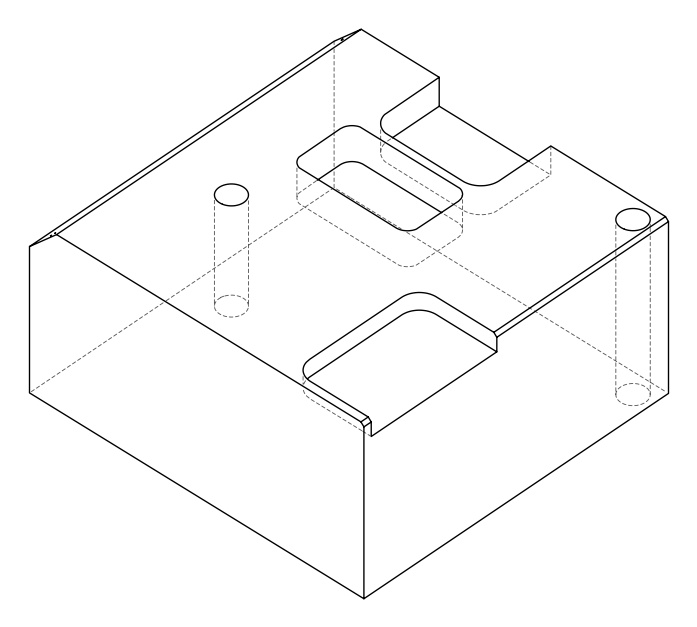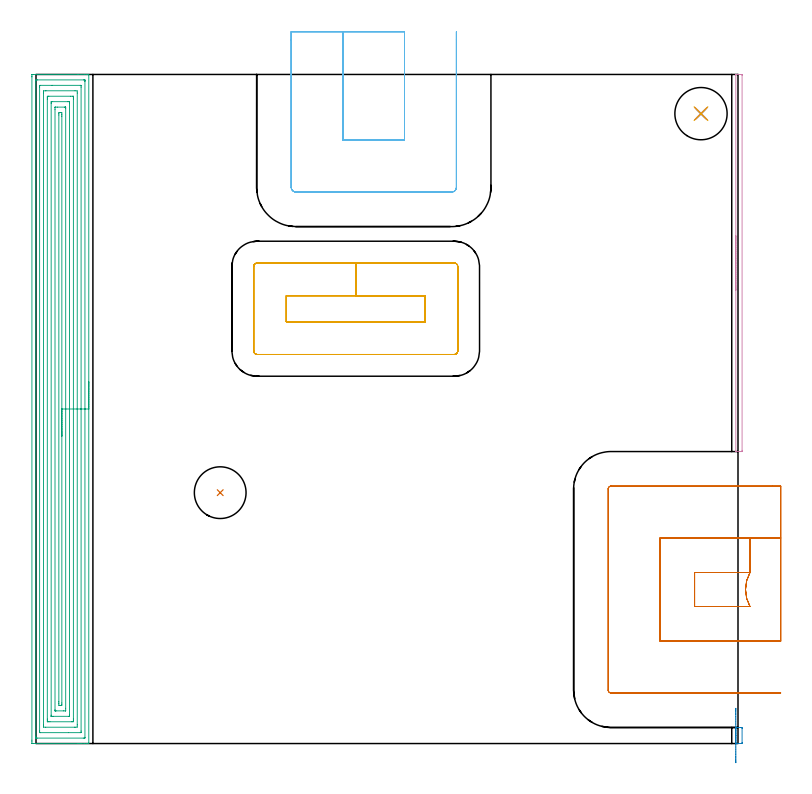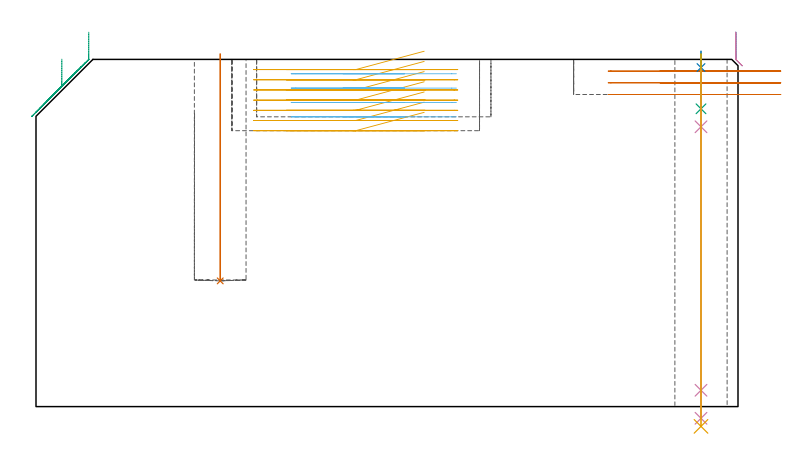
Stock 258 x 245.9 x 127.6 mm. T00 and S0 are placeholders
(PLAN: 11 operations, 7 tool changes, 31.1 min)
(1 INDEXABLE_INSERT_DRILL_BLIND_HOLE_FROM_SOLID | STEP1POCKET | NXT0302_009 | 0.34 min | 23000 mm3)
(2 AREA_MILL | FG_CHAMFER_SURFACE | UGT0205_001 | 0.2 min | 20 mm3)
(3 AREA_MILL_1 | FG_CHAMFER_SURFACE_1 | UGT0205_001 | 16.02 min | 53705 mm3)
(4 AREA_MILL_2 | FG_CHAMFER_SURFACE_2 | UGT0205_001 | 1.26 min | 372 mm3)
(5 MILL_RECTANGULAR_POCKET | POCKET_RECTANGULAR_STRAIGHT | UGT0201_008 | Follow Part, ap 4, ae 75% | 5.64 min | 116326 mm3)
(6 MILL_SLOT | SLOT_PARTIAL_RECTANGULAR | UGT0201_109 | Follow Part, ap 6.35, ae 75% | 3.01 min | 99680 mm3)
(7 MILL_SLOT_1 | SLOT_PARTIAL_RECTANGULAR_1 | UGT0201_109 | Follow Part, ap 6.35, ae 75% | 3.29 min | 77966 mm3)
(8 SPOT_DRILL | STEP1HOLE | NXT0321_9005460120000 | 0.05 min | 182 mm3)
(9 DRILL_BLIND_HOLE_INTO_CENTER | STEP1HOLE | NXT0301_092 | 0.08 min | 1731 mm3)
(10 GUN_DRILL_THROUGH_HOLE | STEP1HOLE | UGT0307_009 | 0.64 min | 12530 mm3)
(11 DRILL_TO_ENLARGE_THROUGH_HOLE | STEP1HOLE | UGT0301_259 | 0.55 min | 22470 mm3)
(TOOL NXT0302_009 | Index. Insert Drill 19mm [880-D1900L25-05] | D19 PA176 FL95 Z2)
(TOOL UGT0205_001 | Chamfer Mill 20 x 3 x 45 deg. | D20 FL50 Z2)
(TOOL UGT0201_008 | End Mill 16 mm | D16 FL32 Z4)
(TOOL UGT0201_109 | End Mill 25.4 mm | D25.4 FL25 Z2)
(TOOL NXT0321_9005460120000 | NC Spot Drill, 142deg, 12mm, Carbide, Uncoated | D12 PA142 FL30 Z2)
(TOOL NXT0301_092 | Carbide Drill 12.1mm [860.1-1210-061A1-MM 2214] | D12.1 PA140 FL77 Z2)
(TOOL UGT0307_009 | Gun Drill 12 mm | D12 PA130 FL24 Z1)
(TOOL UGT0301_259 | Twist Drill 19.2 mm | D19.2 PA118 FL140 Z2)
(OP 1 INDEXABLE_INSERT_DRILL_BLIND_HOLE_FROM_SOLID)
G17 G21 G94 G90
T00 M6
G54
G17 G0 G90 X67.7 Y92.2 S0 M3
G43 Z137.6 H1
G94 G81 G98 Z46.2 F250. R129.6
G80
M5
M2
(OP 2 AREA_MILL)
G17 G21 G94 G90
T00 M6
G54
G17 G0 G90 X257.2 Y-7.05 S1061 M3
G43 Z137.6 H0
G94 G1 Y-7.012 Z136.728 F250.
Y-6.898 Z135.864
Y-6.709 Z135.012
Y-6.447 Z134.18
Y-6.113 Z133.374
Y-5.71 Z132.6
Y-5.242 Z131.864
Y-4.71 Z131.172
Y-4.121 Z130.529
Y-3.478 Z129.94
Y-2.786 Z129.408
Y-2.05 Z128.94
Y-1.276 Z128.537
Y-0.47 Z128.203
Y0.362 Z127.941
Y1.214 Z127.752
Y2.078 Z127.638
Y2.95 Z127.6
Y5.569
X257.206 Y5.89 Z127.592
X257.413 Y5.9 Z127.384
X257.811 Z126.987
X259.01 Z125.789
X259.219 Y5.898 Z125.58
X259.492 Y5.892 Z125.306
X259.498 Y5.709 Z125.302
X259.5 Y5.569 Z125.3
Y0.331
X259.498 Y0.191 Z125.302
X259.492 Y0.008 Z125.307
X259.219 Y0. Z125.58
X257.413 Z127.385
X257.294 Y0.003 Z127.503
X257.206 Y0.01 Z127.592
X257.2 Y0.331 Z127.6
Y2.95
Y3.822 Z127.638
Y4.686 Z127.752
Y5.538 Z127.941
Y6.37 Z128.203
Y7.176 Z128.537
Y7.95 Z128.94
Y8.686 Z129.408
Y9.378 Z129.94
Y10.021 Z130.529
Y10.61 Z131.172
Y11.142 Z131.864
Y11.61 Z132.6
Y12.013 Z133.374
Y12.347 Z134.18
Y12.609 Z135.012
Y12.798 Z135.863
Y12.912 Z136.728
Y12.95 Z137.6
M5
M2
(OP 3 AREA_MILL_1)
G17 G21 G94 G90
T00 M6
G54
G17 G0 G90 X19.4 Y132.95 S1061 M3
G43 Z137.6 H0
G94 G1 Y132.912 Z136.728 F250.
Y132.798 Z135.863
Y132.609 Z135.012
Y132.347 Z134.18
Y132.013 Z133.374
Y131.61 Z132.6
Y131.141 Z131.864
Y130.61 Z131.172
Y130.021 Z130.529
Y129.378 Z129.94
Y128.686 Z129.408
Y127.95 Z128.94
Y127.176 Z128.537
Y126.37 Z128.203
Y125.538 Z127.941
Y124.686 Z127.752
Y123.822 Z127.638
Y122.95 Z127.6
Y0.166
X19.397 Y0.01 Z127.588
X19.338 Y0.007 Z127.53
X18.938 Y0. Z127.137
X18.551 Z126.751
X17.886 Z126.081
X16.659 Z124.856
X16.098 Z124.293
X15.485 Z123.681
X-1.113 Y0.001 Z107.085
X-1.488 Y0.004 Z106.709
X-1.492 Y0.007 Z106.706
X-1.497 Y0.613 Z106.703
X-1.5 Y1.233 Z106.7
Y245.015
X-1.498 Y245.287 Z106.702
X-1.492 Y245.893 Z106.706
X-1.489 Y245.896 Z106.709
X-0.879 Y245.9 Z107.318
X15.485 Z123.681
X17.886 Z126.081
X18.551 Z126.751
X18.938 Z127.137
X19.338 Y245.893 Z127.53
X19.398 Y245.89 Z127.588
X19.4 Y245.734 Z127.6
Y122.95
X17.986 Z126.186
X17.985 Y2.299 Z126.185
X17.984 Y2.198 Z126.184
X17.978 Y2.01 Z126.178
X17.886 Y2.007 Z126.086
X17.39 Y2. Z125.59
X0.413 Z108.613
X0.014 Y2.002 Z108.214
X-0.042 Y2.005 Z108.158
X-0.071 Y2.009 Z108.129
X-0.079 Y2.099 Z108.121
X-0.084 Y2.298 Z108.116
X-0.086 Y2.399 Z108.114
Y2.499
X-0.085 Y243.601 Z108.115
X-0.084 Y243.702 Z108.116
X-0.078 Y243.89 Z108.122
X0.014 Y243.893 Z108.214
X0.51 Y243.9 Z108.71
X17.487 Z125.687
X17.886 Y243.898 Z126.086
X17.942 Y243.895 Z126.142
X17.971 Y243.891 Z126.171
X17.979 Y243.801 Z126.179
X17.984 Y243.601 Z126.184
X17.986 Y243.501 Z126.186
Y243.401
Y122.95
X16.572 Z124.772
X16.571 Y4.605 Z124.771
X16.57 Y4.185 Z124.77
X16.567 Y4.067 Z124.767
X16.565 Y4.017 Z124.765
X16.468 Y4.01 Z124.668
X16.282 Y4.001 Z124.482
X11.993 Y4. Z120.193
X1.617 Z109.817
X1.494 Y4.002 Z109.694
X1.395 Y4.006 Z109.595
X1.336 Y4.01 Z109.536
X1.334 Y4.028 Z109.534
X1.331 Y4.185 Z109.531
X1.329 Y4.657 Z109.529
Y241.295
X1.33 Y241.715 Z109.53
X1.333 Y241.833 Z109.533
X1.335 Y241.883 Z109.535
X1.432 Y241.89 Z109.632
X1.618 Y241.899 Z109.818
X5.907 Y241.9 Z114.107
X16.283 Z124.483
X16.406 Y241.898 Z124.606
X16.505 Y241.894 Z124.705
X16.564 Y241.89 Z124.764
X16.566 Y241.872 Z124.766
X16.569 Y241.715 Z124.769
X16.571 Y241.243 Z124.771
X16.572 Y122.95 Z124.772
X15.157 Z123.357
Y6.863
X15.15 Y6.025 Z123.35
X14.311 Y6. Z122.511
X14.282 Z122.482
X3.559 Z111.759
X2.75 Y6.026 Z110.95
X2.743 Y6.816 Z110.943
Y239.036
X2.75 Y239.875 Z110.95
X3.589 Y239.9 Z111.789
X3.618 Z111.818
X14.341 Z122.541
X15.15 Y239.874 Z123.35
X15.157 Y239.084 Z123.357
Y122.95
X13.743 Z121.943
Y9.217
X13.742 Y8.649 Z121.942
X13.74 Y8.328 Z121.94
X13.736 Y8.01 Z121.936
X13.418 Y8.004 Z121.618
X13.173 Y8.001 Z121.373
X5.132 Y8. Z113.332
X4.482 Y8.001 Z112.682
X4.235 Y8.004 Z112.435
X4.177 Y8.01 Z112.377
X4.164 Y8.027 Z112.364
X4.162 Y8.077 Z112.362
X4.158 Y8.649 Z112.358
X4.157 Y8.974 Z112.357
Y236.683
X4.158 Y237.251 Z112.358
X4.16 Y237.572 Z112.36
X4.164 Y237.89 Z112.364
X4.482 Y237.896 Z112.682
X4.727 Y237.899 Z112.927
X12.768 Y237.9 Z120.968
X13.418 Y237.898 Z121.618
X13.665 Y237.896 Z121.865
X13.723 Y237.89 Z121.923
X13.736 Y237.873 Z121.936
X13.738 Y237.823 Z121.938
X13.742 Y237.251 Z121.942
X13.743 Y236.926 Z121.943
Y122.95
X12.329 Z120.529
X12.328 Y10.631 Z120.528
X12.327 Y10.435 Z120.527
X12.323 Y10.087 Z120.523
X12.321 Y10.01 Z120.521
X12.211 Y10.005 Z120.411
X12.065 Y10.001 Z120.265
X6.269 Y10. Z114.469
X5.811 Y10.001 Z114.011
X5.626 Y10.006 Z113.826
X5.586 Y10.01 Z113.786
X5.578 Y10.014 Z113.778
X5.575 Y10.029 Z113.775
X5.573 Y10.07 Z113.773
X5.571 Y10.24 Z113.771
Y10.435
X5.572 Y235.269 Z113.772
X5.573 Y235.465 Z113.773
X5.577 Y235.813 Z113.777
X5.579 Y235.89 Z113.779
X5.689 Y235.894 Z113.889
X5.835 Y235.899 Z114.035
X11.631 Y235.9 Z119.831
X12.089 Y235.899 Z120.289
X12.274 Y235.894 Z120.474
X12.314 Y235.89 Z120.514
X12.322 Y235.886 Z120.522
X12.325 Y235.871 Z120.525
X12.327 Y235.83 Z120.527
X12.329 Y235.66 Z120.529
Y235.465
Y122.95
X10.915 Z119.115
X10.914 Y12.937 Z119.114
X10.911 Y12.221 Z119.111
X10.909 Y12.05 Z119.109
X10.898 Y12.01 Z119.098
X10.848 Y12.006 Z119.048
X10.737 Y12.003 Z118.937
X10.065 Y12. Z118.265
X7.384 Z115.584
X7.163 Z115.363
X7.089 Y12.002 Z115.289
X7.03 Y12.006 Z115.23
X6.997 Y12.009 Z115.197
X6.992 Y12.045 Z115.192
X6.988 Y12.221 Z115.188
X6.986 Y12.398 Z115.186
Y232.963
X6.989 Y233.679 Z115.189
X6.991 Y233.85 Z115.191
X7.002 Y233.89 Z115.202
X7.052 Y233.894 Z115.252
X7.163 Y233.897 Z115.363
X7.835 Y233.9 Z116.035
X10.516 Z118.716
X10.737 Z118.937
X10.811 Y233.898 Z119.011
X10.87 Y233.894 Z119.07
X10.903 Y233.891 Z119.103
X10.908 Y233.855 Z119.108
X10.912 Y233.679 Z119.112
X10.914 Y233.502 Z119.114
X10.915 Y122.95 Z119.115
X9.5 Z117.7
Y14.9
X9.498 Y14.353 Z117.698
X9.493 Y14.007 Z117.693
X8.957 Y14. Z117.157
X8.95 Z117.15
X8.407 Y14.007 Z116.607
X8.401 Y14.556 Z116.601
X8.4 Y14.9 Z116.6
X8.399 Y15.45 Z116.599
X8.4 Y231. Z116.6
X8.402 Y231.547 Z116.602
X8.407 Y231.893 Z116.607
X8.943 Y231.9 Z117.143
X9.493 Y231.893 Z117.693
X9.499 Y231.344 Z117.699
X9.5 Y231. Z117.7
Y230.45
Y122.95
Y122.078 Z117.739
Y121.213 Z117.852
Y120.362 Z118.041
Y119.53 Z118.304
Y118.724 Z118.637
Y117.95 Z119.04
Y117.214 Z119.509
Y116.522 Z120.04
Y115.879 Z120.629
Y115.29 Z121.273
Y114.758 Z121.965
Y114.29 Z122.7
Y113.887 Z123.474
Y113.553 Z124.28
Y113.291 Z125.112
Y113.102 Z125.964
Y112.988 Z126.829
Y112.95 Z127.7
G0 Z137.6
M5
M2
(OP 4 AREA_MILL_2)
G17 G21 G94 G90
T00 M6
G54
G17 G0 G90 X257.2 Y166.6 S1061 M3
G43 Z137.6 H0
G94 G1 Y166.638 Z136.728 F250.
Y166.752 Z135.864
Y166.941 Z135.012
Y167.203 Z134.18
Y167.537 Z133.374
Y167.94 Z132.6
Y168.408 Z131.864
Y168.94 Z131.172
Y169.529 Z130.529
Y170.172 Z129.94
Y170.864 Z129.408
Y171.6 Z128.94
Y172.374 Z128.537
Y173.18 Z128.203
Y174.012 Z127.941
Y174.864 Z127.752
Y175.728 Z127.638
Y176.6 Z127.6
Y245.744
X257.203 Y245.89 Z127.588
X257.296 Y245.897 Z127.496
X257.396 Y245.9 Z127.403
X258.613 Z126.187
X259.219 Y245.898 Z125.577
X259.491 Y245.896 Z125.305
X259.493 Y245.885 Z125.304
X259.499 Y245.744 Z125.301
X259.5 Y245.6 Z125.3
Y107.758
X259.498 Y107.456 Z125.302
X259.493 Y107.315 Z125.304
X259.491 Y107.304 Z125.305
X259.219 Y107.302 Z125.577
X258.613 Y107.3 Z126.187
X257.396 Z127.403
X257.298 Z127.494
X257.292 Y107.301 Z127.5
X257.203 Y107.31 Z127.588
X257.2 Y107.456 Z127.6
Y176.6
Y177.472 Z127.638
Y178.336 Z127.752
Y179.188 Z127.941
Y180.02 Z128.203
Y180.826 Z128.537
Y181.6 Z128.94
Y182.336 Z129.408
Y183.028 Z129.94
Y183.671 Z130.529
Y184.26 Z131.172
Y184.792 Z131.864
Y185.26 Z132.6
Y185.663 Z133.374
Y185.997 Z134.18
Y186.259 Z135.012
Y186.448 Z135.864
Y186.562 Z136.728
Y186.6 Z137.6
M5
M2
(OP 5 MILL_RECTANGULAR_POCKET)
G17 G21 G94 G90
T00 M6
G54
G17 G0 G90 X142.665 Y164.6 S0 M3
G43 Z137.6 H0
Z130.6
G94 G1 X117.5 Z123.857 F250.
X92. F500.
Y155.
X143.
Y164.6
X117.5
Y176.6
X81.3
G3 X80. Y175.3 R1.3
G1 Y144.3
G3 X81.3 Y143. R1.3
G1 X153.7
G3 X155. Y144.3 R1.3
G1 Y175.3
G3 X153.7 Y176.6 R1.3
G1 X117.5
X116.5
G0 X142.665 Y164.6 Z126.857
G1 X117.5 Z120.114 F250.
X92. F500.
Y155.
X143.
Y164.6
X117.5
Y176.6
X81.3
G3 X80. Y175.3 R1.3
G1 Y144.3
G3 X81.3 Y143. R1.3
G1 X153.7
G3 X155. Y144.3 R1.3
G1 Y175.3
G3 X153.7 Y176.6 R1.3
G1 X117.5
X116.5
G0 X142.665 Y164.6 Z123.114
G1 X117.5 Z116.371 F250.
X92. F500.
Y155.
X143.
Y164.6
X117.5
Y176.6
X81.3
G3 X80. Y175.3 R1.3
G1 Y144.3
G3 X81.3 Y143. R1.3
G1 X153.7
G3 X155. Y144.3 R1.3
G1 Y175.3
G3 X153.7 Y176.6 R1.3
G1 X117.5
X116.5
G0 X142.665 Y164.6 Z119.371
G1 X117.5 Z112.629 F250.
X92. F500.
Y155.
X143.
Y164.6
X117.5
Y176.6
X81.3
G3 X80. Y175.3 R1.3
G1 Y144.3
G3 X81.3 Y143. R1.3
G1 X153.7
G3 X155. Y144.3 R1.3
G1 Y175.3
G3 X153.7 Y176.6 R1.3
G1 X117.5
X116.5
G0 X142.665 Y164.6 Z115.629
G1 X117.5 Z108.886 F250.
X92. F500.
Y155.
X143.
Y164.6
X117.5
Y176.6
X81.3
G3 X80. Y175.3 R1.3
G1 Y144.3
G3 X81.3 Y143. R1.3
G1 X153.7
G3 X155. Y144.3 R1.3
G1 Y175.3
G3 X153.7 Y176.6 R1.3
G1 X117.5
X116.5
G0 X142.665 Y164.6 Z111.886
G1 X117.5 Z105.143 F250.
X92. F500.
Y155.
X143.
Y164.6
X117.5
Y176.6
X81.3
G3 X80. Y175.3 R1.3
G1 Y144.3
G3 X81.3 Y143. R1.3
G1 X153.7
G3 X155. Y144.3 R1.3
G1 Y175.3
G3 X153.7 Y176.6 R1.3
G1 X117.5
X116.5
G0 X142.665 Y164.6 Z108.143
G1 X117.5 Z101.4 F250.
X92. F500.
Y155.
X143.
Y164.6
X117.5
Y176.6
X81.3
G3 X80. Y175.3 R1.3
G1 Y144.3
G3 X81.3 Y143. R1.3
G1 X153.7
G3 X155. Y144.3 R1.3
G1 Y175.3
G3 X153.7 Y176.6 R1.3
G1 X117.5
X116.5
G0 Z137.6
M5
M2
(OP 6 MILL_SLOT)
G17 G21 G94 G90
T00 M6
G54
G17 G0 G90 X112.85 Y261.6 S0 M3
G43 Z137.6 H0
Z122.325
G94 G1 Y258.6 F250.
Y221.75 F500.
X135.45
Y258.6
Y261.6 F250.
X93.8
Y258.6
Y204.4 F500.
G3 X95.5 Y202.7 R1.7
G1 X152.8
G3 X154.5 Y204.4 R1.7
G1 Y258.6
Y261.6 F250.
G0 X112.85 Z117.05
G1 Y258.6
Y221.75 F500.
X135.45
Y258.6
Y261.6 F250.
X93.8
Y258.6
Y204.4 F500.
G3 X95.5 Y202.7 R1.7
G1 X152.8
G3 X154.5 Y204.4 R1.7
G1 Y258.6
Y261.6 F250.
G0 X112.85 Z111.775
G1 Y258.6
Y221.75 F500.
X135.45
Y258.6
Y261.6 F250.
X93.8
Y258.6
Y204.4 F500.
G3 X95.5 Y202.7 R1.7
G1 X152.8
G3 X154.5 Y204.4 R1.7
G1 Y258.6
Y261.6 F250.
G0 X112.85 Z106.5
G1 Y258.6
Y221.75 F500.
X135.45
Y258.6
Y261.6 F250.
X93.8
Y258.6
Y204.4 F500.
G3 X95.5 Y202.7 R1.7
G1 X152.8
G3 X154.5 Y204.4 R1.7
G1 Y258.6
Y261.6 F250.
G0 Z137.6
M5
M2
(OP 7 MILL_SLOT_1)
G17 G21 G94 G90
T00 M6
G54
G17 G0 G90 X273.7 Y75.55 S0 M3
G43 Z137.6 H0
Z123.3
G94 G1 X270.7 F250.
X262.403 F500.
Y62.85
G3 X262.403 Y50.35 R12.7
G1 X242.05
Y62.85
X262.403
Y75.55
X229.35
Y37.65
X270.7
X273.7 F250.
Y94.6
X270.7
X211.3 F500.
G3 X210.3 Y93.6 R1.
G1 Y19.6
G3 X211.3 Y18.6 R1.
G1 X270.7
X273.7 F250.
G0 Y75.55 Z119.
G1 X270.7
X262.403 F500.
Y62.85
G3 X262.403 Y50.35 R12.7
G1 X242.05
Y62.85
X262.403
Y75.55
X229.35
Y37.65
X270.7
X273.7 F250.
Y94.6
X270.7
X211.3 F500.
G3 X210.3 Y93.6 R1.
G1 Y19.6
G3 X211.3 Y18.6 R1.
G1 X270.7
X273.7 F250.
G0 Y75.55 Z114.7
G1 X270.7
X262.403 F500.
Y62.85
G3 X262.403 Y50.35 R12.7
G1 X242.05
Y62.85
X262.403
Y75.55
X229.35
Y37.65
X270.7
X273.7 F250.
Y94.6
X270.7
X211.3 F500.
G3 X210.3 Y93.6 R1.
G1 Y19.6
G3 X211.3 Y18.6 R1.
G1 X270.7
X273.7 F250.
G0 Z137.6
M5
M2
(OP 8 SPOT_DRILL)
G17 G21 G94 G90
T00 M6
G54
G17 G0 G90 X244.4 Y231.5 S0 M3
G43 Z137.6 H0
G94 G81 G98 Z124.6 F250. R130.6
G80
M5
M2
(OP 9 DRILL_BLIND_HOLE_INTO_CENTER)
G17 G21 G94 G90
T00 M6
G54
G17 G0 G90 X244.4 Y231.5 S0 M3
G43 Z137.6 H1
G94 G81 G98 Z109.45 F250. R129.6
G80
M5
M2
(OP 10 GUN_DRILL_THROUGH_HOLE)
G17 G21 G94 G90
T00 M6
G54
G17 G0 G90 X244.4 Y231.5 M8
G43 Z137.6 H0
Z123.874
S716 M3
G94 G1 Z102.836 F125. M26
G4 X.084
Z6. F250.
G4 X.084
Z-4.298 F125.
G4 X.084
M5
M9
G0 Z123.874
Z137.6
M2
(OP 11 DRILL_TO_ENLARGE_THROUGH_HOLE)
G17 G21 G94 G90
T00 M6
G54
G17 G0 G90 X244.4 Y231.5 S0 M3
G43 Z137.6 H0
G94 G73 G98 Z-7.268 F250. Q16.859 R129.6
G80
M5
M2
